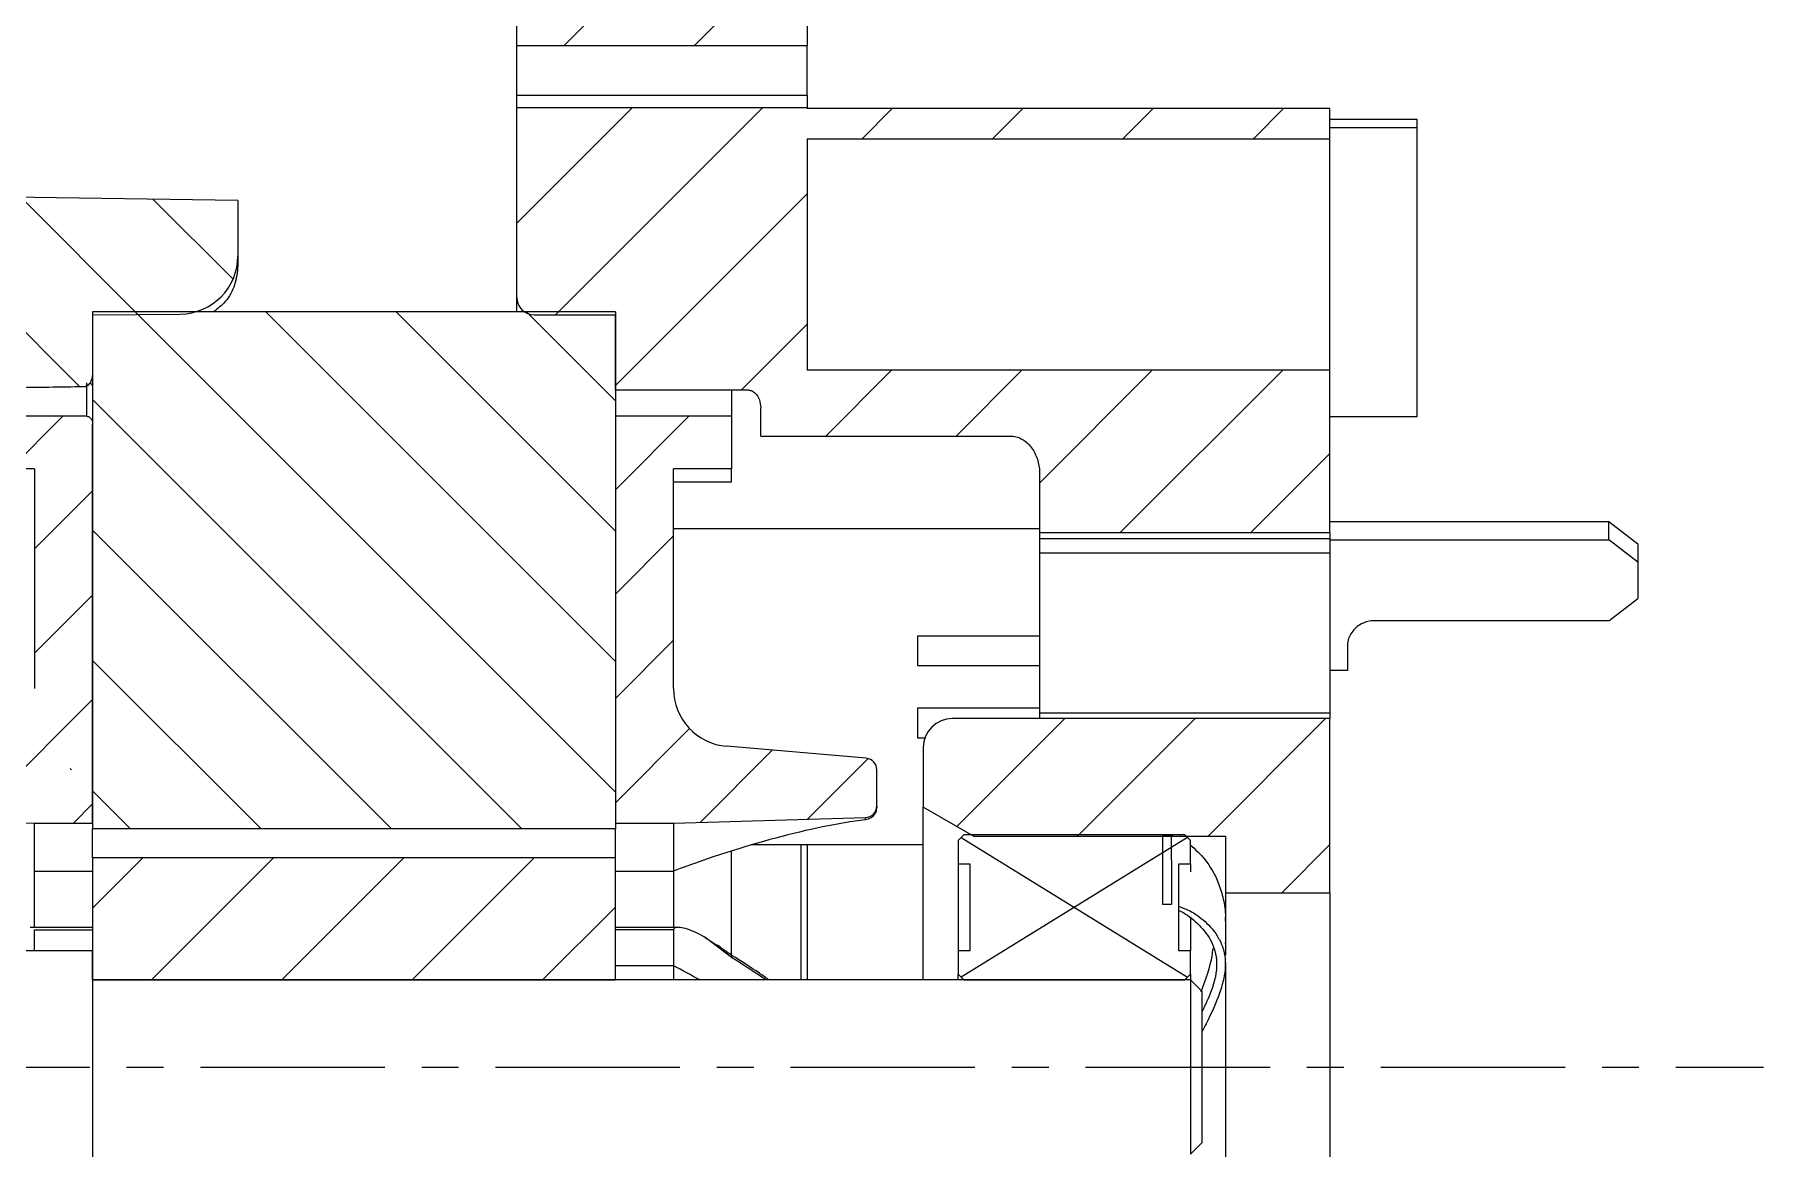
# Model space of a CAD drawing. Header units: millimetres. Extents: x 2517 to 77584, y 486 to 45347.
# Drawn here: x 3208.62 to 3238.38, y 1655.01 to 1674.18 of the extents above; entities that cross this region are included whole.
import ezdxf

# ---------------------------------------------------------------- set-up
doc = ezdxf.new("R2010")
doc.units = ezdxf.units.MM
doc.linetypes.add('CENTER', pattern=[50.8, 31.75, -6.35, 6.35, -6.35])
for name, color, linetype, lineweight in [('中心线', 1, 'CENTER', 9), ('填充', 3, 'Continuous', 9), ('实线', 7, 'Continuous', 25)]:
    doc.layers.add(name, color=color, linetype=linetype, lineweight=lineweight)
pattern_1 = [(135, (124.7836, 11.1538), (-1.122532, -1.122532), [])]
pattern_2 = [(45, (124.7836, 11.1538), (-0.8980256, 0.8980256), [])]
pattern_3 = [(45, (124.7836, 11.1538), (-1.122532, 1.122532), [])]

msp = doc.modelspace()

# ---------------------------------------------------------------- hatches: boundary and pattern name
at = {"layer": '填充'}
h = msp.add_hatch(dxfattribs=at)
h.set_pattern_fill('ANSI31', color=256, scale=0.5, angle=90, style=0)
h.set_pattern_definition(pattern_1)
edge = h.paths.add_edge_path(flags=0)
edge.add_ellipse((3199.8154, 1664.0811), major_axis=(0, -1.2785), ratio=0.1564345, start_angle=270, end_angle=360, ccw=False)
edge.add_line((3199.6154, 1664.0811), (3199.6154, 1664.7102))
edge.add_arc((3199.8154, 1664.7102), 0.2, 90, 180, ccw=False)
edge.add_line((3199.8154, 1664.9102), (3200.4154, 1664.9102))
edge.add_arc((3200.4154, 1665.1102), 0.2, 270, 360)
edge.add_line((3200.6154, 1665.1102), (3200.6154, 1665.7102))
edge.add_arc((3200.4154, 1665.7102), 0.2, 360, 450)
edge.add_line((3200.4154, 1665.9102), (3199.8154, 1665.9102))
edge.add_arc((3199.8154, 1666.1102), 0.2, 180, 270, ccw=False)
edge.add_line((3199.6154, 1666.1102), (3199.6154, 1667.6867))
edge.add_spline(control_points=[(3199.6154, 1667.6867), (3199.6154, 1667.7206), (3199.6196, 1667.7548), (3199.6279, 1667.7877), (3199.637, 1667.824), (3199.6514, 1667.8597), (3199.6716, 1667.8914), (3199.6845, 1667.9116), (3199.7001, 1667.9306), (3199.7183, 1667.9462), (3199.7321, 1667.9581), (3199.7478, 1667.9682), (3199.7646, 1667.975), (3199.7785, 1667.9807), (3199.7935, 1667.9843), (3199.8084, 1667.9851), (3199.8102, 1667.9852), (3199.8119, 1667.9852), (3199.8136, 1667.9853)], knot_values=[0.0003453, 0.0003453, 0.0003453, 0.0003453, 0.0004472, 0.0004472, 0.0004472, 0.0005601, 0.0005601, 0.0005601, 0.000632, 0.000632, 0.000632, 0.0006864, 0.0006864, 0.0006864, 0.0007312, 0.0007312, 0.0007312, 0.0007363, 0.0007363, 0.0007363, 0.0007363], weights=[1, 1, 1, 1, 1, 1, 1, 1, 1, 1, 1, 1, 1, 1, 1, 1, 1, 1, 1], degree=3, periodic=0)
edge.add_spline(control_points=[(3199.8136, 1667.9853), (3200.8606, 1667.9995), (3201.9075, 1668.0139), (3202.9545, 1668.0284), (3204.722, 1668.0529), (3206.4894, 1668.0776), (3208.2569, 1668.1028), (3208.6601, 1668.1085), (3209.0634, 1668.1143), (3209.4667, 1668.12)], knot_values=[0.014937, 0.014937, 0.014937, 0.014937, 0.0180782, 0.0180782, 0.0180782, 0.0233811, 0.0233811, 0.0233811, 0.024591, 0.024591, 0.024591, 0.024591], weights=[1, 1, 1, 1, 1, 1, 1, 1, 1, 1], degree=3, periodic=0)
edge.add_spline(control_points=[(3209.4667, 1668.12), (3209.4708, 1668.1201), (3209.475, 1668.1204), (3209.4791, 1668.1211), (3209.4835, 1668.1217), (3209.4878, 1668.1227), (3209.4921, 1668.124), (3209.5035, 1668.1274), (3209.5144, 1668.1329), (3209.5241, 1668.1397), (3209.5367, 1668.1486), (3209.5478, 1668.1599), (3209.5572, 1668.1721), (3209.5714, 1668.1905), (3209.5824, 1668.2117), (3209.5907, 1668.2334), (3209.6029, 1668.2653), (3209.6099, 1668.2993), (3209.6132, 1668.3332), (3209.6147, 1668.3487), (3209.6154, 1668.3644), (3209.6154, 1668.38)], knot_values=[0.0013865, 0.0013865, 0.0013865, 0.0013865, 0.001399, 0.001399, 0.001399, 0.0014124, 0.0014124, 0.0014124, 0.0014484, 0.0014484, 0.0014484, 0.0014953, 0.0014953, 0.0014953, 0.0015663, 0.0015663, 0.0015663, 0.0016702, 0.0016702, 0.0016702, 0.0017178, 0.0017178, 0.0017178, 0.0017178], weights=[1, 1, 1, 1, 1, 1, 1, 1, 1, 1, 1, 1, 1, 1, 1, 1, 1, 1, 1, 1, 1, 1], degree=3, periodic=0)
edge.add_line((3209.6154, 1668.38), (3209.6154, 1669.3602))
edge.add_line((3209.6154, 1669.3602), (3211.1241, 1669.3733))
edge.add_arc((3211.1154, 1670.3733), 1, 270.5, 360)
edge.add_line((3212.1154, 1670.3733), (3212.1154, 1671.3297))
edge.add_spline(control_points=[(3212.1154, 1671.3297), (3211.8542, 1671.3335), (3211.5931, 1671.3372), (3211.3319, 1671.341), (3209.5822, 1671.3663), (3207.8325, 1671.3913), (3206.0827, 1671.4159), (3203.927, 1671.4462), (3201.7712, 1671.476), (3199.6154, 1671.5054)], knot_values=[0.0254649, 0.0254649, 0.0254649, 0.0254649, 0.0262485, 0.0262485, 0.0262485, 0.0314982, 0.0314982, 0.0314982, 0.0379662, 0.0379662, 0.0379662, 0.0379662], weights=[1, 1, 1, 1, 1, 1, 1, 1, 1, 1], degree=3, periodic=0)
edge.add_line((3199.6154, 1671.5054), (3199.6154, 1671.9743))
edge.add_line((3199.6154, 1671.9743), (3201.8427, 1671.9743))
edge.add_spline(control_points=[(3201.8427, 1671.9743), (3201.8384, 1672.8252), (3201.8343, 1673.6762), (3201.8304, 1674.5272), (3201.8262, 1675.4212), (3201.8222, 1676.3152), (3201.8182, 1677.2092)], knot_values=[0.0013669, 0.0013669, 0.0013669, 0.0013669, 0.0039199, 0.0039199, 0.0039199, 0.0066019, 0.0066019, 0.0066019, 0.0066019], weights=[1, 1, 1, 1, 1, 1, 1], degree=3, periodic=0)
edge.add_spline(control_points=[(3201.8182, 1677.2092), (3201.8181, 1677.2304), (3201.8218, 1677.252), (3201.8288, 1677.272), (3201.8358, 1677.292), (3201.8464, 1677.3111), (3201.8594, 1677.3278), (3201.8729, 1677.345), (3201.8894, 1677.3601), (3201.9075, 1677.3723), (3201.9268, 1677.3853), (3201.9485, 1677.3952), (3201.971, 1677.4015), (3201.9912, 1677.4073), (3202.0124, 1677.4102), (3202.0334, 1677.4102)], knot_values=[0, 0, 0, 0, 0.0000637, 0.0000637, 0.0000637, 0.0001272, 0.0001272, 0.0001272, 0.0001927, 0.0001927, 0.0001927, 0.0002625, 0.0002625, 0.0002625, 0.0003253, 0.0003253, 0.0003253, 0.0003253], weights=[1, 1, 1, 1, 1, 1, 1, 1, 1, 1, 1, 1, 1, 1, 1, 1], degree=3, periodic=0)
edge.add_line((3202.0334, 1677.4102), (3221.8154, 1677.4102))
edge.add_arc((3221.8154, 1677.5102), 0.1, 270, 360)
edge.add_line((3221.9154, 1677.5102), (3221.9154, 1678.9102))
edge.add_arc((3221.7154, 1678.9102), 0.2, 360, 450)
edge.add_line((3221.7154, 1679.1102), (3207.1154, 1679.1102))
edge.add_arc((3207.1154, 1679.3102), 0.2, 180, 270, ccw=False)
edge.add_line((3206.9154, 1679.3102), (3206.9154, 1679.9102))
edge.add_arc((3206.8154, 1679.9102), 0.1, 360, 450)
edge.add_line((3206.8154, 1680.0102), (3205.0154, 1680.0102))
edge.add_arc((3205.0154, 1679.9102), 0.1, 90, 180)
edge.add_line((3204.9154, 1679.9102), (3204.9154, 1678.4102))
edge.add_line((3204.9154, 1678.4102), (3201.7177, 1678.4102))
edge.add_line((3201.7177, 1678.4102), (3201.7177, 1679.1102))
edge.add_line((3201.7177, 1679.1102), (3199.7154, 1679.1102))
edge.add_line((3199.7154, 1679.1102), (3199.7154, 1678.4102))
edge.add_line((3199.7154, 1678.4102), (3198.0154, 1678.4102))
edge.add_arc((3198.0154, 1678.3102), 0.1, 90, 180)
edge.add_line((3197.9154, 1678.3102), (3197.9154, 1677.6102))
edge.add_arc((3198.1154, 1677.6102), 0.2, 180, 270)
edge.add_line((3198.1154, 1677.4102), (3200.8403, 1677.4102))
edge.add_spline(control_points=[(3200.8403, 1677.4102), (3200.8658, 1677.4102), (3200.8916, 1677.4058), (3200.9157, 1677.3975), (3200.9398, 1677.3891), (3200.9629, 1677.3763), (3200.9826, 1677.3601), (3201.0016, 1677.3445), (3201.0181, 1677.3253), (3201.0303, 1677.304), (3201.0416, 1677.2842), (3201.0495, 1677.262), (3201.0531, 1677.2395), (3201.0547, 1677.2295), (3201.0555, 1677.2194), (3201.0555, 1677.2093)], knot_values=[0, 0, 0, 0, 0.0000765, 0.0000765, 0.0000765, 0.0001532, 0.0001532, 0.0001532, 0.0002269, 0.0002269, 0.0002269, 0.0002954, 0.0002954, 0.0002954, 0.0003253, 0.0003253, 0.0003253, 0.0003253], weights=[1, 1, 1, 1, 1, 1, 1, 1, 1, 1, 1, 1, 1, 1, 1, 1], degree=3, periodic=0)
edge.add_line((3201.0555, 1677.2093), (3201.0376, 1672.9102))
edge.add_line((3201.0376, 1672.9102), (3198.1154, 1672.9102))
edge.add_arc((3198.1154, 1672.7102), 0.2, 90, 180)
edge.add_line((3197.9154, 1672.7102), (3197.9154, 1659.6602))
edge.add_arc((3198.1154, 1659.6602), 0.2, 180, 270)
edge.add_line((3198.1154, 1659.4602), (3199.4154, 1659.4602))
edge.add_arc((3199.4154, 1659.6602), 0.2, 270, 360)
edge.add_line((3199.6154, 1659.6602), (3199.6154, 1660.3852))
edge.add_line((3199.6154, 1660.3852), (3203.4494, 1660.3852))
edge.add_line((3203.4494, 1660.3852), (3204.3154, 1660.8852))
edge.add_line((3204.3154, 1660.8852), (3204.3154, 1662.4102))
edge.add_line((3204.3154, 1662.4102), (3203.7775, 1662.4102))
edge.add_spline(control_points=[(3203.7775, 1662.4102), (3203.7435, 1662.4102), (3203.709, 1662.4175), (3203.6775, 1662.4304), (3203.6502, 1662.4415), (3203.6244, 1662.457), (3203.6016, 1662.4758), (3203.5815, 1662.4923), (3203.5631, 1662.5117), (3203.549, 1662.5336), (3203.5394, 1662.5485), (3203.5316, 1662.5649), (3203.5277, 1662.5821)], knot_values=[0, 0, 0, 0, 0.000102, 0.000102, 0.000102, 0.0001899, 0.0001899, 0.0001899, 0.0002675, 0.0002675, 0.0002675, 0.0003201, 0.0003201, 0.0003201, 0.0003201], weights=[1, 1, 1, 1, 1, 1, 1, 1, 1, 1, 1, 1, 1], degree=3, periodic=0)
edge.add_ellipse((3203.4154, 1661.5241), major_axis=(0, 1.2785), ratio=0.1564345, start_angle=325.84598, end_angle=340.4247)
edge.add_spline(control_points=[(3203.4824, 1662.7287), (3203.482, 1662.7297), (3203.4815, 1662.7306), (3203.4811, 1662.7316), (3203.4774, 1662.7393), (3203.4727, 1662.7466), (3203.467, 1662.7531), (3203.4614, 1662.7594), (3203.4548, 1662.765), (3203.4474, 1662.7692), (3203.44, 1662.7734), (3203.4317, 1662.7763), (3203.4232, 1662.7774)], knot_values=[0, 0, 0, 0, 0.0000031, 0.0000031, 0.0000031, 0.0000291, 0.0000291, 0.0000291, 0.0000547, 0.0000547, 0.0000547, 0.0000807, 0.0000807, 0.0000807, 0.0000807], weights=[1, 1, 1, 1, 1, 1, 1, 1, 1, 1, 1, 1, 1], degree=3, periodic=0)
edge.add_ellipse((3210.6999, 1660.8849), major_axis=(7.6765, -1.8955), ratio=0.0379409, start_angle=161.95743, end_angle=171.26451)
edge.add_line((3203.1234, 1662.8026), (3199.8154, 1662.8026))
h = msp.add_hatch(dxfattribs=at)
h.set_pattern_fill('ANSI31', color=256, scale=0.5, style=0)
h.set_pattern_definition(pattern_3)
h.paths.add_polyline_path([(3216.9154, 1673.9894), (3221.9154, 1673.9894), (3221.9154, 1677.4102), (3219.6154, 1677.4102), (3216.9154, 1677.0786)], flags=0)
h = msp.add_hatch(dxfattribs=at)
h.set_pattern_fill('ANSI31', color=256, scale=0.5, style=0)
h.set_pattern_definition(pattern_3)
edge = h.paths.add_edge_path(flags=0)
edge.add_line((3221.9154, 1672.3913), (3230.9154, 1672.3913))
edge.add_line((3230.9154, 1672.3913), (3230.9154, 1672.9102))
edge.add_line((3230.9154, 1672.9102), (3221.9154, 1672.9102))
edge.add_line((3221.9154, 1672.9102), (3221.9154, 1672.9203))
edge.add_line((3221.9154, 1672.9203), (3216.9154, 1672.9203))
edge.add_line((3216.9154, 1672.9203), (3216.9154, 1669.6602))
edge.add_arc((3217.2154, 1669.6602), 0.3, 180, 270)
edge.add_line((3217.2154, 1669.3602), (3218.6154, 1669.3602))
edge.add_line((3218.6154, 1669.3602), (3218.6154, 1668.0617))
edge.add_line((3218.6154, 1668.0617), (3220.9154, 1668.0617))
edge.add_spline(control_points=[(3220.9154, 1668.0617), (3220.9275, 1668.0617), (3220.9398, 1668.0599), (3220.9514, 1668.0564), (3220.9667, 1668.052), (3220.9812, 1668.0447), (3220.9943, 1668.0357), (3221.0134, 1668.0227), (3221.03, 1668.0059), (3221.0439, 1667.9876), (3221.0652, 1667.9597), (3221.0811, 1667.9276), (3221.0926, 1667.8945), (3221.1078, 1667.8504), (3221.1154, 1667.8031), (3221.1154, 1667.7565)], knot_values=[0.0000115, 0.0000115, 0.0000115, 0.0000115, 0.0000479, 0.0000479, 0.0000479, 0.0000953, 0.0000953, 0.0000953, 0.0001644, 0.0001644, 0.0001644, 0.0002698, 0.0002698, 0.0002698, 0.0004105, 0.0004105, 0.0004105, 0.0004105], weights=[1, 1, 1, 1, 1, 1, 1, 1, 1, 1, 1, 1, 1, 1, 1, 1], degree=3, periodic=0)
edge.add_line((3221.1154, 1667.7565), (3221.1154, 1667.2736))
edge.add_line((3221.1154, 1667.2736), (3225.4154, 1667.2736))
edge.add_spline(control_points=[(3225.4154, 1667.2736), (3225.4464, 1667.2736), (3225.4776, 1667.2698), (3225.5077, 1667.2623), (3225.5514, 1667.2515), (3225.5937, 1667.233), (3225.6319, 1667.2091), (3225.6814, 1667.1781), (3225.7255, 1667.1375), (3225.7623, 1667.0922), (3225.8088, 1667.0349), (3225.8452, 1666.9684), (3225.8705, 1666.8991), (3225.8962, 1666.8289), (3225.9111, 1666.7539), (3225.9146, 1666.6792), (3225.9151, 1666.6679), (3225.9154, 1666.6565), (3225.9154, 1666.6452)], knot_values=[0.0000426, 0.0000426, 0.0000426, 0.0000426, 0.0001355, 0.0001355, 0.0001355, 0.0002703, 0.0002703, 0.0002703, 0.0004455, 0.0004455, 0.0004455, 0.0006676, 0.0006676, 0.0006676, 0.0008921, 0.0008921, 0.0008921, 0.000926, 0.000926, 0.000926, 0.000926], weights=[1, 1, 1, 1, 1, 1, 1, 1, 1, 1, 1, 1, 1, 1, 1, 1, 1, 1, 1], degree=3, periodic=0)
edge.add_line((3225.9154, 1666.6452), (3225.9154, 1665.6102))
edge.add_line((3225.9154, 1665.6102), (3230.9154, 1665.6102))
edge.add_line((3230.9154, 1665.6102), (3230.9154, 1668.406))
edge.add_line((3230.9154, 1668.406), (3221.9154, 1668.406))
edge.add_line((3221.9154, 1668.406), (3221.9154, 1672.3913))
h = msp.add_hatch(dxfattribs=at)
h.set_pattern_fill('ANSI31', color=256, scale=0.5, angle=90, style=0)
h.set_pattern_definition(pattern_1)
h.paths.add_polyline_path([(3209.6154, 1660.5102), (3218.6154, 1660.5102), (3218.6154, 1669.4102), (3209.6154, 1669.4102)], flags=0)
h = msp.add_hatch(dxfattribs=at)
h.set_pattern_fill('ANSI31', color=256, scale=0.4, style=0)
h.set_pattern_definition(pattern_2)
edge = h.paths.add_edge_path(flags=0)
edge.add_line((3208.6154, 1666.7059), (3208.6154, 1662.9281))
edge.add_arc((3207.6154, 1662.9281), 1, 274.89909, 360, ccw=False)
edge.add_line((3207.7008, 1661.9318), (3205.2983, 1661.7258))
edge.add_arc((3205.3154, 1661.5266), 0.2, 94.89909, 180)
edge.add_line((3205.1154, 1661.5266), (3205.1154, 1660.9045))
edge.add_arc((3205.3154, 1660.9045), 0.2, 180, 268.36342)
edge.add_line((3205.3097, 1660.7046), (3208.6154, 1660.6102))
edge.add_line((3208.6154, 1660.6102), (3209.6154, 1660.6102))
edge.add_line((3209.6154, 1660.6102), (3209.6154, 1667.4746))
edge.add_spline(control_points=[(3209.6154, 1667.4746), (3209.6154, 1667.4898), (3209.6135, 1667.5051), (3209.6098, 1667.5199), (3209.6056, 1667.5365), (3209.5989, 1667.5527), (3209.5896, 1667.5671), (3209.5828, 1667.5776), (3209.5743, 1667.5873), (3209.5645, 1667.5951), (3209.5576, 1667.6006), (3209.5498, 1667.6052), (3209.5415, 1667.6083), (3209.5332, 1667.6115), (3209.5242, 1667.6132), (3209.5154, 1667.6132)], knot_values=[0.0000096, 0.0000096, 0.0000096, 0.0000096, 0.0000552, 0.0000552, 0.0000552, 0.0001066, 0.0001066, 0.0001066, 0.0001441, 0.0001441, 0.0001441, 0.0001706, 0.0001706, 0.0001706, 0.000197, 0.000197, 0.000197, 0.000197], weights=[1, 1, 1, 1, 1, 1, 1, 1, 1, 1, 1, 1, 1, 1, 1, 1], degree=3, periodic=0)
edge.add_line((3209.5154, 1667.6132), (3208.2154, 1667.6132))
edge.add_spline(control_points=[(3208.2154, 1667.6132), (3208.2077, 1667.6132), (3208.1999, 1667.6119), (3208.1925, 1667.6095), (3208.1838, 1667.6066), (3208.1754, 1667.602), (3208.168, 1667.5965), (3208.1586, 1667.5894), (3208.1505, 1667.5805), (3208.1438, 1667.5709), (3208.1344, 1667.5575), (3208.1275, 1667.5423), (3208.1228, 1667.5267), (3208.1179, 1667.5098), (3208.1154, 1667.4921), (3208.1154, 1667.4746)], knot_values=[0.0000002, 0.0000002, 0.0000002, 0.0000002, 0.0000233, 0.0000233, 0.0000233, 0.0000512, 0.0000512, 0.0000512, 0.0000865, 0.0000865, 0.0000865, 0.0001358, 0.0001358, 0.0001358, 0.0001888, 0.0001888, 0.0001888, 0.0001888], weights=[1, 1, 1, 1, 1, 1, 1, 1, 1, 1, 1, 1, 1, 1, 1, 1], degree=3, periodic=0)
edge.add_line((3208.1154, 1667.4746), (3208.1154, 1666.8285))
edge.add_spline(control_points=[(3208.1154, 1666.8285), (3208.1154, 1666.8228), (3208.1157, 1666.8171), (3208.1163, 1666.8114), (3208.1179, 1666.7977), (3208.1214, 1666.7841), (3208.1268, 1666.7714), (3208.1313, 1666.7607), (3208.1374, 1666.7505), (3208.1447, 1666.7415), (3208.1511, 1666.7338), (3208.1586, 1666.7268), (3208.1669, 1666.7212), (3208.1748, 1666.7158), (3208.1836, 1666.7116), (3208.1928, 1666.709), (3208.2001, 1666.7069), (3208.2078, 1666.7059), (3208.2154, 1666.7059)], knot_values=[0.000185, 0.000185, 0.000185, 0.000185, 0.0002023, 0.0002023, 0.0002023, 0.0002443, 0.0002443, 0.0002443, 0.0002796, 0.0002796, 0.0002796, 0.0003101, 0.0003101, 0.0003101, 0.0003392, 0.0003392, 0.0003392, 0.0003624, 0.0003624, 0.0003624, 0.0003624], weights=[1, 1, 1, 1, 1, 1, 1, 1, 1, 1, 1, 1, 1, 1, 1, 1, 1, 1, 1], degree=3, periodic=0)
edge.add_line((3208.2154, 1666.7059), (3208.6154, 1666.7059))
h = msp.add_hatch(dxfattribs=at)
h.set_pattern_fill('ANSI31', color=256, scale=0.4, style=0)
h.set_pattern_definition(pattern_2)
edge = h.paths.add_edge_path(flags=0)
edge.add_line((3219.6154, 1666.7059), (3220.6154, 1666.7059))
edge.add_line((3220.6154, 1666.7059), (3220.6154, 1667.6132))
edge.add_line((3220.6154, 1667.6132), (3218.6154, 1667.6132))
edge.add_line((3218.6154, 1667.6132), (3218.6154, 1660.6102))
edge.add_line((3218.6154, 1660.6102), (3219.6154, 1660.6102))
edge.add_line((3219.6154, 1660.6102), (3222.9211, 1660.7046))
edge.add_arc((3222.9154, 1660.9045), 0.2, 271.63658, 360)
edge.add_line((3223.1154, 1660.9045), (3223.1154, 1661.5266))
edge.add_arc((3222.9154, 1661.5266), 0.2, 360, 445.10091)
edge.add_line((3222.9325, 1661.7258), (3220.53, 1661.9318))
edge.add_arc((3220.6154, 1662.9281), 1, 180, 265.10091, ccw=False)
edge.add_line((3219.6154, 1662.9281), (3219.6154, 1666.7059))
h = msp.add_hatch(dxfattribs=at)
h.set_pattern_fill('ANSI31', color=256, scale=0.5, style=0)
h.set_pattern_definition(pattern_3)
edge = h.paths.add_edge_path(flags=0)
edge.add_line((3229.1154, 1659.4102), (3230.9154, 1659.4102))
edge.add_line((3230.9154, 1659.4102), (3230.9154, 1662.4102))
edge.add_line((3230.9154, 1662.4102), (3224.4154, 1662.4102))
edge.add_arc((3224.4154, 1661.9102), 0.5, 90, 180)
edge.add_line((3223.9154, 1661.9102), (3223.9154, 1660.8852))
edge.add_line((3223.9154, 1660.8852), (3224.7814, 1660.3852))
edge.add_line((3224.7814, 1660.3852), (3229.1154, 1660.3852))
edge.add_line((3229.1154, 1660.3852), (3229.1154, 1659.4102))
h = msp.add_hatch(dxfattribs=at)
h.set_pattern_fill('ANSI31', color=256, scale=0.5, style=0)
h.set_pattern_definition(pattern_3)
h.paths.add_polyline_path([(3209.6154, 1660.0102), (3209.6154, 1657.9102), (3218.6154, 1657.9102), (3218.6154, 1660.0102)], flags=0)

# ---------------------------------------------------------------- linework, layer by layer
at = {"layer": '中心线', "ltscale": 0.1}
msp.add_line((3180.9901, 1656.4102), (3238.3783, 1656.4102), dxfattribs=at)
at = {"layer": '实线'}
for p, q in [((3221.9154, 1677.4102), (3221.9154, 1673.9894)), ((3216.9154, 1673.9894), (3216.9154, 1677.0786)), ((3221.9154, 1673.9894), (3216.9154, 1673.9894)), ((3216.9154, 1673.1413), (3216.9154, 1673.9894)), ((3221.9154, 1673.1413), (3221.9154, 1673.9894)), ((3216.9154, 1673.1413), (3221.9154, 1673.1413)), ((3216.9154, 1672.9203), (3216.9154, 1673.1413)), ((3221.9154, 1673.1413), (3221.9154, 1672.9203)), ((3221.9154, 1672.9203), (3216.9154, 1672.9203)), ((3216.9154, 1669.6602), (3216.9154, 1672.9203)), ((3221.9154, 1672.9203), (3221.9154, 1672.9102)), ((3230.9154, 1672.9102), (3221.9154, 1672.9102)), ((3230.9154, 1672.3913), (3230.9154, 1672.9102)), ((3232.4154, 1672.7229), (3230.9154, 1672.7229)), ((3232.4154, 1672.5773), (3232.4154, 1672.7229)), ((3221.9154, 1672.3913), (3221.9154, 1668.406)), ((3221.9154, 1672.3913), (3230.9154, 1672.3913)), ((3232.4154, 1672.5773), (3230.9154, 1672.5773)), ((3230.9154, 1670.135), (3230.9154, 1672.3913)), ((3232.4154, 1667.608), (3232.4154, 1672.5773)), ((3212.1154, 1671.3297), (3212.1154, 1670.3733)), ((3212.1154, 1670.3733), (3212.1154, 1670.2047)), ((3230.9154, 1668.406), (3230.9154, 1670.135)), ((3218.6154, 1669.4102), (3209.6154, 1669.4102)), ((3209.6154, 1669.4102), (3209.6154, 1660.5102)), ((3216.9154, 1669.4102), (3216.9154, 1669.6602)), ((3218.6154, 1669.4102), (3218.6154, 1660.5102)), ((3209.6154, 1669.3602), (3211.1241, 1669.3733)), ((3209.6154, 1669.3602), (3209.6154, 1668.38)), ((3217.2154, 1669.3602), (3218.6154, 1669.3602)), ((3218.6154, 1668.0617), (3218.6154, 1669.3602)), ((3230.9154, 1668.406), (3221.9154, 1668.406)), ((3230.9154, 1665.6102), (3230.9154, 1668.406)), ((3209.5154, 1667.6132), (3209.5154, 1668.19)), ((3220.9154, 1668.0617), (3218.6154, 1668.0617)), ((3220.6154, 1668.0617), (3220.6154, 1667.6132)), ((3221.1154, 1667.2736), (3221.1154, 1667.7565)), ((3209.5154, 1667.6132), (3208.2154, 1667.6132)), ((3209.6154, 1660.6102), (3209.6154, 1667.4746)), ((3220.6154, 1667.6132), (3218.6154, 1667.6132)), ((3218.6154, 1667.6132), (3218.6154, 1660.6102)), ((3220.6154, 1667.6132), (3220.6154, 1666.7059)), ((3230.9154, 1667.608), (3232.4154, 1667.608)), ((3221.1154, 1667.2736), (3225.4154, 1667.2736)), ((3208.6154, 1666.7059), (3208.2154, 1666.7059)), ((3208.6154, 1666.7059), (3208.6154, 1662.9281)), ((3220.6154, 1666.7059), (3219.6154, 1666.7059)), ((3219.6154, 1662.9281), (3219.6154, 1666.7059)), ((3219.6154, 1666.4852), (3220.6154, 1666.4852)), ((3220.6154, 1666.4852), (3220.6154, 1666.7059)), ((3225.9154, 1666.6452), (3225.9154, 1665.6102)), ((3225.9154, 1665.6751), (3219.6154, 1665.6751)), ((3225.9154, 1665.6102), (3230.9154, 1665.6102)), ((3225.9154, 1665.6102), (3225.9154, 1665.5053)), ((3230.9154, 1665.8035), (3235.7154, 1665.8035)), ((3230.9154, 1665.6102), (3230.9154, 1665.5053)), ((3235.7154, 1665.4888), (3235.7154, 1665.8035)), ((3235.7154, 1665.8035), (3236.2154, 1665.4149)), ((3230.9154, 1665.5053), (3225.9154, 1665.5053)), ((3225.9154, 1665.5053), (3225.9154, 1665.2556)), ((3230.9154, 1665.2556), (3225.9154, 1665.2556)), ((3225.9154, 1665.2556), (3225.9154, 1662.5015)), ((3230.9154, 1665.5053), (3230.9154, 1665.2556)), ((3230.9154, 1665.4888), (3235.7154, 1665.4888)), ((3230.9154, 1665.2556), (3230.9154, 1662.5015)), ((3236.2154, 1665.1003), (3235.7154, 1665.4888)), ((3236.2154, 1665.4149), (3236.2154, 1665.1003)), ((3236.2154, 1665.1003), (3236.2154, 1664.4786)), ((3235.7154, 1664.09), (3236.2154, 1664.4786)), ((3235.7154, 1664.09), (3231.7154, 1664.09)), ((3225.9154, 1663.8294), (3223.8154, 1663.8294)), ((3223.8154, 1663.8294), (3223.8154, 1663.3242)), ((3231.2154, 1663.7014), (3231.2154, 1663.2351)), ((3223.8154, 1663.3242), (3225.9154, 1663.3242)), ((3231.2154, 1663.2351), (3230.9154, 1663.2351)), ((3225.9154, 1662.586), (3223.8154, 1662.586)), ((3223.8154, 1662.586), (3223.8154, 1662.0808)), ((3230.9154, 1662.4102), (3224.4154, 1662.4102)), ((3230.9154, 1662.5015), (3225.9154, 1662.5015)), ((3225.9154, 1662.5015), (3225.9154, 1662.4102)), ((3230.9154, 1662.5015), (3230.9154, 1662.4102)), ((3230.9154, 1659.4102), (3230.9154, 1662.4102)), ((3223.8154, 1662.0808), (3223.9454, 1662.0808)), ((3222.9325, 1661.7258), (3220.53, 1661.9318)), ((3223.9154, 1661.9102), (3223.9154, 1660.8852)), ((3223.1154, 1660.9045), (3223.1154, 1661.5266)), ((3223.1154, 1660.9045), (3223.1154, 1660.8811)), ((3224.7814, 1660.3852), (3223.9154, 1660.8852)), ((3223.9154, 1657.9102), (3223.9154, 1660.8852)), ((3205.3097, 1660.7046), (3208.6154, 1660.6102)), ((3208.6154, 1660.6102), (3209.6154, 1660.6102)), ((3208.6154, 1659.7854), (3208.6154, 1660.6102)), ((3218.6154, 1660.5102), (3209.6154, 1660.5102)), ((3209.6154, 1660.0102), (3209.6154, 1660.5102)), ((3218.6154, 1660.6102), (3219.6154, 1660.6102)), ((3218.6154, 1660.0102), (3218.6154, 1660.5102)), ((3219.6154, 1660.6102), (3222.9211, 1660.7046)), ((3219.6154, 1660.6102), (3219.6154, 1659.7854)), ((3222.9211, 1660.6683), (3222.9211, 1660.7046)), ((3223.9154, 1660.2351), (3220.9553, 1660.2351)), ((3221.8154, 1657.9102), (3221.8154, 1660.2351)), ((3221.9154, 1660.2351), (3221.9154, 1657.9102)), ((3224.5154, 1660.3102), (3224.6154, 1660.4102)), ((3224.5154, 1660.3102), (3224.5154, 1659.9102)), ((3228.4154, 1660.4102), (3224.6154, 1660.4102)), ((3224.7814, 1660.3852), (3229.1154, 1660.3852)), ((3228.1836, 1660.4059), (3228.2101, 1660.4001)), ((3228.4154, 1660.4102), (3228.5154, 1660.3102)), ((3228.5154, 1659.9102), (3228.5154, 1660.3102)), ((3229.1154, 1660.3852), (3229.1154, 1659.4102)), ((3218.6154, 1660.0102), (3209.6154, 1660.0102)), ((3209.6154, 1660.0102), (3209.6154, 1656.4102)), ((3218.6154, 1657.9102), (3218.6154, 1660.0102)), ((3220.6154, 1658.3426), (3220.6154, 1660.131)), ((3224.5154, 1659.9102), (3224.7154, 1659.9102)), ((3224.5154, 1659.9102), (3224.5154, 1658.4102)), ((3224.7154, 1659.9102), (3224.7154, 1658.4102)), ((3228.3154, 1659.9102), (3228.5154, 1659.9102)), ((3228.3154, 1658.4102), (3228.3154, 1659.9102)), ((3228.5154, 1659.9102), (3228.5154, 1659.7724)), ((3208.6154, 1659.7854), (3209.6154, 1659.7854)), ((3208.6154, 1658.8154), (3208.6154, 1659.7854)), ((3218.6154, 1659.7854), (3219.6154, 1659.7854)), ((3219.6154, 1659.7854), (3219.6154, 1658.8154)), ((3229.1154, 1659.4102), (3230.9154, 1659.4102)), ((3229.1154, 1659.4102), (3229.1154, 1658.3363)), ((3230.9154, 1659.4102), (3230.9154, 1653.4102)), ((3228.5154, 1658.999), (3228.5154, 1658.4102)), ((3209.6154, 1658.8154), (3208.5382, 1658.8154)), ((3208.6154, 1658.4102), (3208.6154, 1658.7709)), ((3208.6154, 1658.7709), (3209.6154, 1658.7709)), ((3219.6926, 1658.8154), (3218.6154, 1658.8154)), ((3219.6154, 1658.7709), (3218.6154, 1658.7709)), ((3219.6154, 1658.7709), (3219.6154, 1658.1534)), ((3220.154, 1658.6484), (3219.998, 1658.7244)), ((3209.6154, 1658.4102), (3203.6154, 1658.4102)), ((3209.6154, 1657.9102), (3209.6154, 1658.4102)), ((3220.6129, 1658.2989), (3220.154, 1658.6484)), ((3220.154, 1658.6484), (3220.365, 1658.5028)), ((3224.7154, 1658.4102), (3224.5154, 1658.4102)), ((3224.5154, 1658.4102), (3224.5154, 1658.0102)), ((3228.5154, 1658.4102), (3228.3154, 1658.4102)), ((3228.5154, 1658.0102), (3228.5154, 1658.4102)), ((3219.6154, 1658.1534), (3218.6154, 1658.1534)), ((3219.6154, 1658.1534), (3219.6154, 1657.9102)), ((3229.1154, 1658.1646), (3229.1154, 1658.2917)), ((3229.1154, 1658.2008), (3229.1154, 1653.6335)), ((3209.6154, 1657.9102), (3218.6154, 1657.9102)), ((3228.5154, 1657.9102), (3209.6154, 1657.9102)), ((3224.6154, 1657.9102), (3224.5154, 1658.0102)), ((3224.5154, 1657.9102), (3224.5154, 1658.0102)), ((3224.6154, 1657.9102), (3228.4154, 1657.9102)), ((3228.5154, 1658.0102), (3228.4154, 1657.9102)), ((3228.5154, 1658.0102), (3228.5154, 1657.9102)), ((3228.5154, 1657.9102), (3228.7154, 1657.7102)), ((3228.7154, 1655.1102), (3228.7154, 1657.7102)), ((3209.6154, 1656.4102), (3209.6154, 1652.8102)), ((3228.7154, 1655.1102), (3228.5154, 1654.9102))]:
    msp.add_line(p, q, dxfattribs=at)
at = {"layer": '实线', "color": 3, "ltscale": 0.1}
for p, q in [((3224.5654, 1660.3602), (3228.4654, 1657.9602)), ((3228.4654, 1660.3602), (3224.5654, 1657.9602))]:
    msp.add_line(p, q, dxfattribs=at)
at = {"layer": '实线', "ltscale": 0.1}
msp.add_line((3228.5154, 1657.9102), (3228.5154, 1654.9102), dxfattribs=at)
at = {"layer": '实线', "flags": 128}
for points in [[(3209.6154, 1668.2828), (3209.6135, 1668.3023), (3209.6101, 1668.3148)], [(3220.6129, 1658.2989), (3220.6185, 1658.3134), (3220.6214, 1658.3241), (3220.6216, 1658.3309), (3220.6203, 1658.333)]]:
    msp.add_lwpolyline(points, dxfattribs=at)
at = {"layer": '实线'}
for centre, radius, start, end in [((3211.1154, 1670.3733), 1, 270.5, 0), ((3217.2154, 1669.6602), 0.3, 180, 270), ((3209.5556, 1668.1221), 0.0619, 15.0548, 82.23291), ((3231.6659, 1663.6377), 0.455, 83.7532, 171.95194), ((3220.6154, 1662.9281), 1, 180, 265.10091), ((3224.4154, 1661.9102), 0.5, 90, 180), ((3222.9154, 1661.5266), 0.2, 0, 85.10091), ((3222.9154, 1660.9045), 0.2, 271.63658, 0)]:
    msp.add_arc(centre, radius, start, end, dxfattribs=at)
for centre, major_axis, ratio, start_param, end_param in [((3218.1531, 1656.5701), (-7.1238, -3.5811), 0.296105, 3.8411267, 4.3601752), ((3219.9618, 1658.6154), (-0.3426, 0.1723), 0.2964525, 4.7556502, 6.4311663), ((3218.1531, 1656.2502), (-7.1238, 3.5811), 0.296105, 4.5909224, 4.655711), ((3216.027, 1657.2042), (-9.794, 4.9121), 0.2933075, 4.3075967, 4.376793)]:
    msp.add_ellipse(centre, major_axis=major_axis, ratio=ratio, start_param=start_param, end_param=end_param, dxfattribs=at)
msp.add_open_spline([(3212.1154, 1671.3297), (3207.9487, 1671.3902), (3203.7821, 1671.4486), (3199.6154, 1671.5054)], degree=3, dxfattribs=at)
for points, knots in [([(3212.1154, 1670.2047), (3212.1039, 1670.0941), (3212.081, 1669.873), (3211.9255, 1669.5894), (3211.766, 1669.4654), (3211.695, 1669.4102)], [0, 0, 0, 0, 0.3568092, 0.7136178, 1, 1, 1, 1]), ([(3209.6154, 1668.38), (3209.6154, 1668.3258), (3209.6073, 1668.2705), (3209.5744, 1668.1955), (3209.5598, 1668.1718), (3209.5204, 1668.1341), (3209.4941, 1668.1204), (3209.4667, 1668.12)], [0, 0, 0, 0, 0.5, 0.5, 0.75, 0.75, 1, 1, 1, 1]), ([(3209.4667, 1668.12), (3209.0634, 1668.1143), (3208.6601, 1668.1085), (3208.2569, 1668.1028), (3206.4894, 1668.0776), (3204.722, 1668.0529), (3202.9545, 1668.0284), (3201.9075, 1668.0139), (3200.8606, 1667.9995), (3199.8136, 1667.9853)], [0.0040929599, 0.0040929599, 0.0040929599, 0.0040929599, 0.0053028978, 0.0053028978, 0.0053028978, 0.0106057956, 0.0106057956, 0.0106057956, 0.0137469554, 0.0137469554, 0.0137469554, 0.0137469554]), ([(3220.9154, 1668.0617), (3220.9276, 1668.0606), (3220.9557, 1668.0581), (3221.0022, 1668.0339), (3221.0546, 1667.9807), (3221.1037, 1667.8853), (3221.1111, 1667.8033), (3221.1154, 1667.7565)], [0, 0, 0, 0, 0.0915249, 0.2112185, 0.3848265, 0.6487336, 1, 1, 1, 1]), ([(3209.5154, 1667.6132), (3209.5243, 1667.6122), (3209.5421, 1667.6102), (3209.5685, 1667.5939), (3209.594, 1667.5645), (3209.612, 1667.5222), (3209.6143, 1667.4898), (3209.6154, 1667.4746)], [0, 0, 0, 0, 0.1414164, 0.283209, 0.4833067, 0.7569382, 1, 1, 1, 1]), ([(3225.4154, 1667.2736), (3225.4464, 1667.2713), (3225.5227, 1667.2657), (3225.6479, 1667.2085), (3225.7806, 1667.087), (3225.8814, 1666.902), (3225.9139, 1666.7426), (3225.9152, 1666.6565), (3225.9154, 1666.6452)], [0, 0, 0, 0, 0.1053517, 0.2584101, 0.4567154, 0.707447, 0.9613866, 1, 1, 1, 1]), ([(3223.0154, 1660.701), (3223.034, 1660.715), (3223.0711, 1660.7429), (3223.1058, 1660.806), (3223.1152, 1660.8542), (3223.1154, 1660.88), (3223.1154, 1660.8811)], [0, 0, 0, 0, 0.3174488, 0.6341657, 0.9847535, 1, 1, 1, 1]), ([(3223.0154, 1660.701), (3222.9979, 1660.6921), (3222.9654, 1660.6756), (3222.9351, 1660.6706), (3222.9211, 1660.6683)], [0, 0, 0, 0, 0.5381151, 1, 1, 1, 1]), ([(3228.0308, 1660.4058), (3228.0436, 1660.4058), (3228.069, 1660.4058), (3228.12, 1660.4058), (3228.1582, 1660.4059), (3228.1836, 1660.4059)], [0, 0, 0, 0, 0.2499938, 0.4999998, 1, 1, 1, 1]), ([(3228.0308, 1660.4058), (3228.0311, 1660.3051), (3228.0316, 1660.1038), (3228.032, 1659.7043), (3228.0313, 1659.4054), (3228.0309, 1659.2072)], [0, 0, 0, 0, 0.2519323, 0.5038646, 1, 1, 1, 1]), ([(3228.1836, 1660.406), (3228.1841, 1660.2954), (3228.1849, 1660.0744), (3228.1862, 1659.6746), (3228.1865, 1659.3852), (3228.1867, 1659.2064)], [0, 0, 0, 0, 0.2764112, 0.5528226, 1, 1, 1, 1]), ([(3228.5114, 1660.2351), (3228.5974, 1660.1578), (3228.7763, 1659.9973), (3228.9802, 1659.6567), (3229.0839, 1659.3042), (3229.1222, 1659.0841), (3229.1125, 1658.9461), (3229.1107, 1658.9214)], [0, 0, 0, 0, 0.3028007, 0.6293218, 0.7956002, 0.9634024, 1, 1, 1, 1]), ([(3228.1866, 1659.2063), (3228.1606, 1659.2064), (3228.1217, 1659.2066), (3228.0697, 1659.2069), (3228.0437, 1659.207), (3228.0307, 1659.2071)], [0, 0, 0, 0, 0.4999979, 0.7500044, 1, 1, 1, 1]), ([(3228.3154, 1659.1741), (3228.376, 1659.1534), (3228.516, 1659.1058), (3228.7747, 1658.9267), (3228.9789, 1658.6923), (3229.0893, 1658.436), (3229.1266, 1658.206), (3229.0977, 1657.949), (3228.9956, 1657.5996), (3228.8532, 1657.29), (3228.7387, 1657.0668), (3228.7154, 1657.0214)], [0, 0, 0, 0, 0.1224518, 0.2827249, 0.4474533, 0.5328109, 0.6197832, 0.7068454, 0.7924713, 0.9577527, 1, 1, 1, 1]), ([(3228.3154, 1659.1044), (3228.3326, 1659.0971), (3228.43, 1659.056), (3228.638, 1658.8951), (3228.8753, 1658.6185), (3229.0053, 1658.215), (3228.9074, 1657.7709), (3228.7715, 1657.4861), (3228.7154, 1657.3683)], [0, 0, 0, 0, 0.0438469, 0.2477237, 0.4511092, 0.6541301, 0.8570225, 1, 1, 1, 1]), ([(3220.6207, 1658.3339), (3220.5889, 1658.3539), (3220.5028, 1658.4081), (3220.423, 1658.4723), (3220.3726, 1658.5129)], [0, 0, 0, 0, 0.3695947, 1, 1, 1, 1]), ([(3228.8975, 1658.4501), (3228.8932, 1658.4096), (3228.8682, 1658.177), (3228.7719, 1657.9163), (3228.6923, 1657.7009)], [0, 0, 0, 0, 0.1740618, 1, 1, 1, 1]), ([(3229.1154, 1658.5342), (3229.1154, 1658.5381), (3229.1154, 1658.5455), (3229.1154, 1658.5528), (3229.1154, 1658.5563)], [0, 0, 0, 0, 0.5244182, 1, 1, 1, 1]), ([(3221.2619, 1657.9102), (3221.206, 1657.9488), (3220.9948, 1658.095), (3220.779, 1658.2321), (3220.6203, 1658.333)], [0, 0, 0, 0, 0.2644365, 1, 1, 1, 1])]:
    msp.add_open_spline(points, degree=3, knots=knots, dxfattribs=at)

doc.saveas('drawing.dxf')
